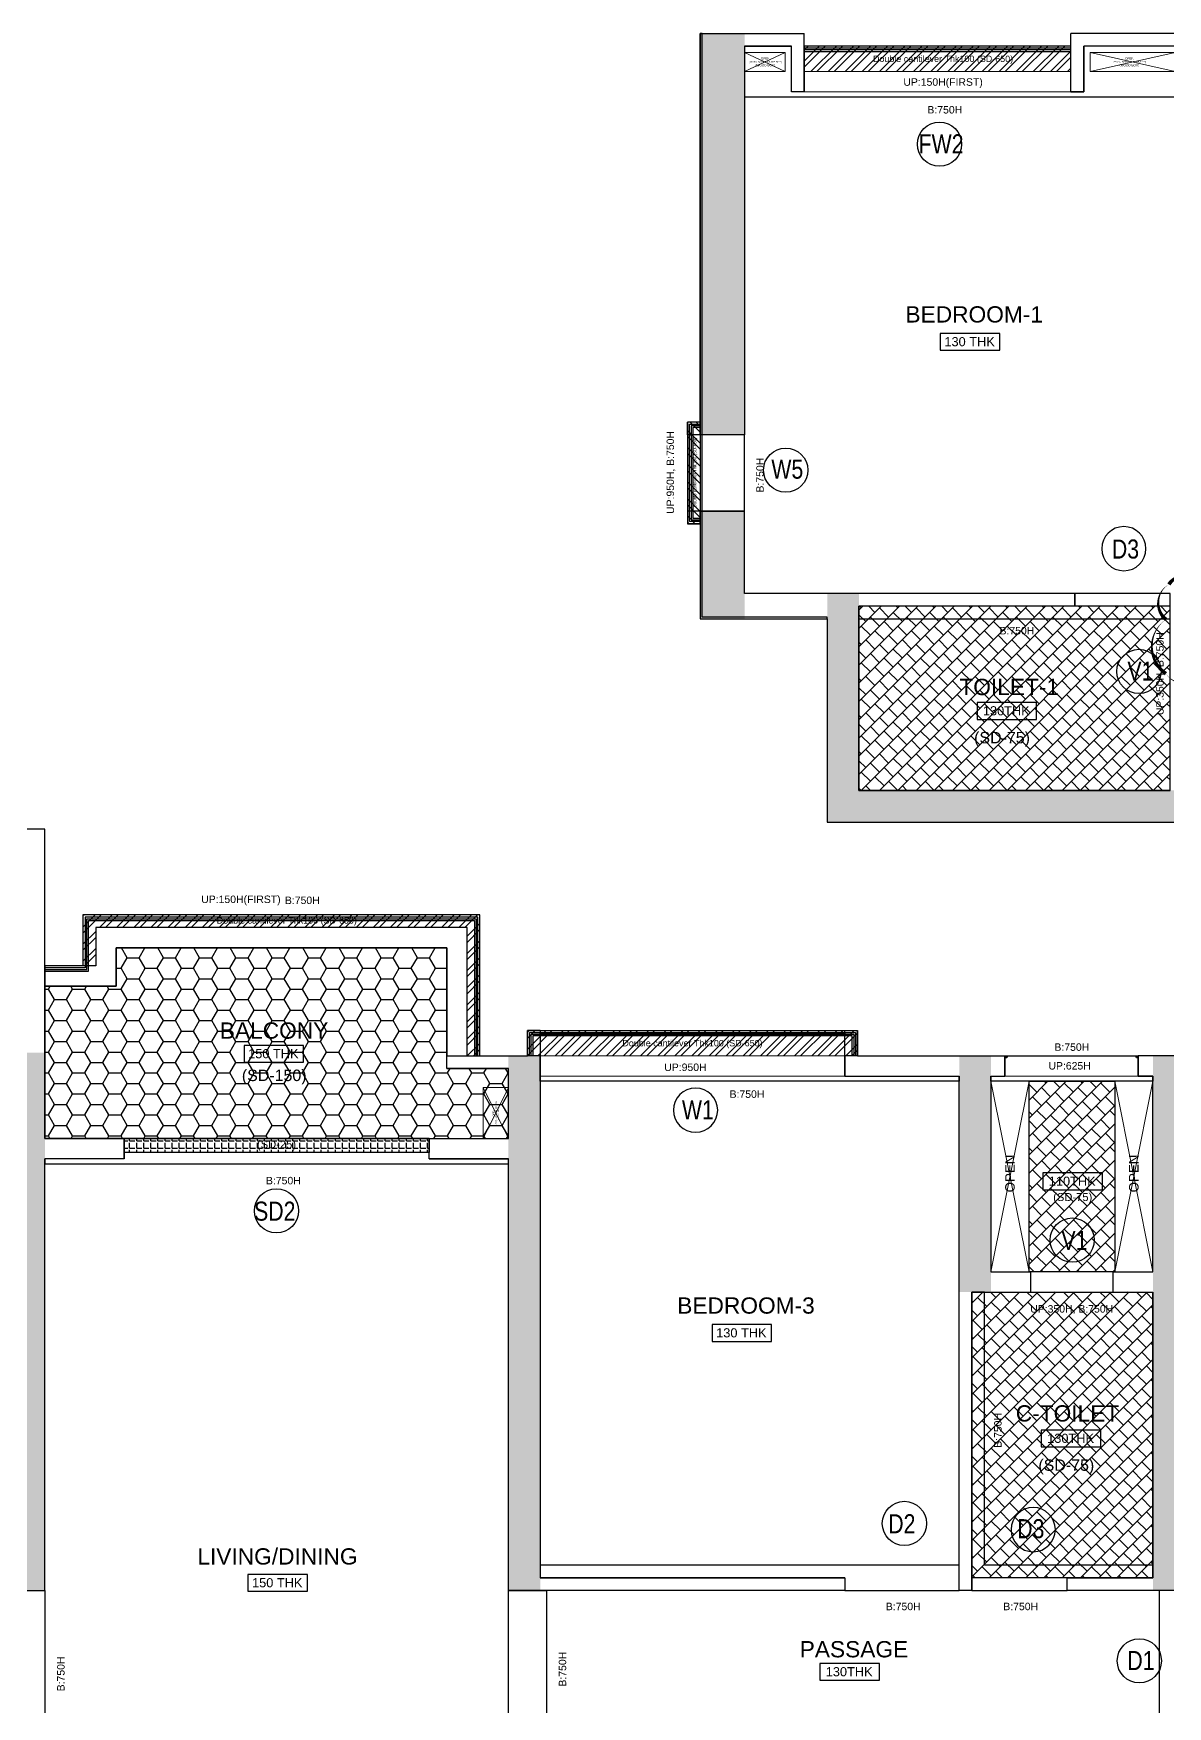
# Model space of a CAD drawing. Header units: millimetres. Extents: x 1124992 to 1258557, y -5767803 to -5695799.
# Drawn here: x 1220237 to 1229167, y -5753347 to -5740174 of the extents above; entities that cross this region are included whole.
import ezdxf
from ezdxf.enums import TextEntityAlignment as Align

# ---------------------------------------------------------------- set-up
doc = ezdxf.new("R2010")
doc.units = ezdxf.units.MM
doc.header["$LTSCALE"] = 1000
doc.header["$MEASUREMENT"] = 0
for name, pattern in [('CONTINOUS', [0]), ('DASHED', [19.05, 12.7, -6.35]), ('HIDDEN', [0.375, 0.25, -0.125]), ('HIDDENX2', [19.05, 12.7, -6.35])]:
    doc.linetypes.add(name, pattern=pattern)
for name, color, linetype in [('2-CHANGE 191024-khan', 4, 'Continuous'), ('202_WALL', 7, 'Continuous'), ('203_BEAM', 6, 'DASHED'), ('204_역BEAM', 4, 'Continuous'), ('205_BALCONY', 4, 'Continuous'), ('206_OPEN', 5, 'Continuous'), ('210-DRIP MOULD', 5, 'HIDDEN'), ('210-GROOVE(ELEVATION)', 40, 'HIDDEN'), ('210-GROOVE(Vertical)', 40, 'HIDDEN'), ('210_ROOM NAME', 2, 'Continuous'), ('210_SLAB THK', 2, 'Continuous'), ('216_SLAB DN -150', 81, 'CONTINOUS'), ('216_SLAB DN -25', 150, 'Continuous'), ('216_SLAB DN -650', 211, 'Continuous'), ('216_SLAB DN -75', 11, 'Continuous'), ('216_SLAB SLOPE', 40, 'Continuous'), ('221_BEAM문자', 6, 'Continuous'), ('223_발코니문자', 4, 'Continuous'), ('260_Window door symbol', 125, 'Continuous'), ('T8(T9 IS SIMILAR) - DIMENSION & TEXTING$0$a-window-no', 125, 'Continuous')]:
    doc.layers.add(name, color=color, linetype=linetype)
doc.layers.add('T8_REFUGE COLUMNS$0$COL-HATCH', color=7, linetype='Continuous', lineweight=25, true_color=0xa3a3a3)
doc.styles.add('arial', font='sanss___.ttf')
doc.styles.add('T8(T9 IS SIMILAR) - DIMENSION & TEXTING$0$LODHA STANDERD', font='sanss___.ttf')
pattern_1 = [(45, (1205400.26, -5775414.92), (-71.84205, 71.84205), []), (135, (1205400.26, -5775414.915), (-107.76307, 35.921024), [101.6, -101.6])]

# ---------------------------------------------------------------- blocks, each defined once
blk = doc.blocks.new('T8(T9 IS SIMILAR) - DIMENSION & TEXTING$0$WINDOW TAG')
at = {"layer": 'T8(T9 IS SIMILAR) - DIMENSION & TEXTING$0$a-window-no'}
blk.add_circle((0, 0), 174, dxfattribs=at)
at = {"layer": 'T8(T9 IS SIMILAR) - DIMENSION & TEXTING$0$a-window-no', "style": 'T8(T9 IS SIMILAR) - DIMENSION & TEXTING$0$LODHA STANDERD'}
blk.add_attdef('WINDOW', text='', height=150, dxfattribs=at).set_placement((11, 3), align=Align.MIDDLE_CENTER)
blk = doc.blocks.new('A$C128A26CC')
at = {"layer": '210-GROOVE(Vertical)', "linetype": 'ByBlock', "lineweight": -3, "flags": 128}
blk.add_lwpolyline([(15, 15), (5, 15), (0, 0), (20, 0), (15, 15)], dxfattribs=at)
blk.add_lwpolyline([(13, 12), (7, 12), (3, 2), (17, 2)], close=True, dxfattribs=at)

msp = doc.modelspace()

# ---------------------------------------------------------------- hatches: boundary and pattern name
at = {"layer": '216_SLAB DN -150'}
h = msp.add_hatch(dxfattribs=at)
h.set_pattern_fill('HONEY', color=95, scale=30)
h.set_pattern_definition([(0, (1205400.26, -5775414.915), (142.875, 82.48892), [95.25, -190.5]), (120, (1205400.26, -5775414.915), (-142.875, 82.48892), [95.25, -190.5]), (60, (1205400.26, -5775414.915), (3e-07, 164.97784), [-190.5, 95.25])])
h.paths.add_polyline_path([(1220326.726, -5747674.027), (1220326.726, -5748874.027), (1223976.726, -5748874.027), (1223976.726, -5748324.027), (1223491.726, -5748324.027), (1223491.726, -5747374.027), (1220886.726, -5747374.027), (1220886.726, -5747674.027)])
at = {"layer": '216_SLAB DN -25', "linetype": 'ByBlock'}
h = msp.add_hatch(dxfattribs=at)
h.set_pattern_fill('ANGLE', color=256, scale=8)
h.set_pattern_definition([(0, (1192830.26, -5758504.915), (0, 55.88), [40.64, -15.24]), (90, (1192830.26, -5758504.915), (-55.88, 3e-15), [40.64, -15.24])])
h.paths.add_polyline_path([(1220951.726, -5748874.027), (1223351.726, -5748874.027), (1223351.726, -5748984.027), (1220951.726, -5748984.027)])
at = {"layer": '216_SLAB DN -650', "linetype": 'Continuous', "lineweight": 0}
h = msp.add_hatch(dxfattribs=at)
h.set_pattern_fill('STEEL', color=227, scale=30)
h.set_pattern_definition([(45, (1201950.26, -5776514.915), (-67.35192, 67.35192), []), (45, (1201950.26, -5776467.29), (-67.35192, 67.35192), [])])
h.paths.add_polyline_path([(1226306.726, -5740274.027), (1228406.726, -5740274.027), (1228406.726, -5740474.027), (1226306.726, -5740474.027)])
h = msp.add_hatch(dxfattribs=at)
h.set_pattern_fill('STEEL', color=227, scale=30, angle=90)
h.set_pattern_definition([(135, (1261627.61, -5768090.49), (-67.35192, -67.35192), []), (135, (1261579.99, -5768090.49), (-67.35192, -67.35192), [])])
h.paths.add_polyline_path([(1225386.726, -5744034.026), (1225386.726, -5743234.022), (1225486.726, -5743234.022), (1225486.726, -5744034.026)])
h = msp.add_hatch(dxfattribs=at)
h.set_pattern_fill('STEEL', color=227, scale=30)
h.set_pattern_definition([(45, (1205400.26, -5775414.915), (-67.35192, 67.35192), []), (45, (1205400.26, -5775367.29), (-67.35192, 67.35192), [])])
h.paths.add_polyline_path([(1220626.726, -5747114.027), (1220626.726, -5747514.027), (1220726.726, -5747514.027), (1220726.726, -5747214.027), (1223651.726, -5747214.027), (1223651.726, -5748224.027), (1223751.726, -5748224.027), (1223751.726, -5747114.027)])
h = msp.add_hatch(dxfattribs=at)
h.set_pattern_fill('STEEL', color=227, scale=30)
h.set_pattern_definition([(45, (1200070.26, -5784264.915), (-67.35192, 67.35192), []), (45, (1200070.26, -5784217.29), (-67.35192, 67.35192), [])])
h.paths.add_polyline_path([(1224126.726, -5748024.027), (1226726.726, -5748024.027), (1226726.726, -5748224.027), (1224126.726, -5748224.027)])
at = {"layer": '216_SLAB DN -75'}
h = msp.add_hatch(dxfattribs=at)
h.set_pattern_fill('AR-B88', color=15, scale=0.5, angle=45)
h.set_pattern_definition([(45, (1296585.8, -5853609.8), (-71.84205, 71.84205), []), (135, (1296585.8, -5853609.804), (-107.763073, 35.921024), [101.6, -101.6])])
h.paths.add_polyline_path([(1226736.799, -5744684.027), (1229186.799, -5744684.027), (1229186.799, -5745256.527), (1229186.799, -5746134.027), (1226736.798, -5746134.027)])
h = msp.add_hatch(dxfattribs=at)
h.set_pattern_fill('AR-B88', color=15, scale=0.5, angle=45)
h.set_pattern_definition(pattern_1)
h.paths.add_polyline_path([(1228076.726, -5748424.027), (1228751.726, -5748424.027), (1228751.726, -5749924.027), (1228076.726, -5749924.027)])
h = msp.add_hatch(dxfattribs=at)
h.set_pattern_fill('AR-B88', color=15, scale=0.5, angle=45)
h.set_pattern_definition(pattern_1)
h.paths.add_polyline_path([(1227626.726, -5750084.027), (1229051.726, -5750084.027), (1229051.726, -5752334.027), (1227626.726, -5752334.027)])
at = {"layer": 'T8_REFUGE COLUMNS$0$COL-HATCH', "linetype": 'ByBlock'}
h = msp.add_hatch(color=256, dxfattribs=at)
h.dxf.hatch_style = 1
h.paths.add_polyline_path([(1225486.726, -5740174.027), (1225836.726, -5740174.027), (1225836.726, -5743334.022), (1225486.726, -5743334.022)])
h = msp.add_hatch(color=256, dxfattribs=at)
h.dxf.hatch_style = 1
h.paths.add_polyline_path([(1225836.726, -5743934.026), (1225486.726, -5743934.026), (1225486.726, -5744784.027), (1225836.726, -5744784.027)])
h = msp.add_hatch(color=256, dxfattribs=at)
h.dxf.hatch_style = 1
h.paths.add_polyline_path([(1226736.799, -5744584.027), (1226486.799, -5744584.027), (1226486.799, -5746384.027), (1226736.799, -5746384.027)])
h = msp.add_hatch(color=256, dxfattribs=at)
h.dxf.hatch_style = 1
h.paths.add_polyline_path([(1226736.799, -5746384.027), (1229346.799, -5746384.027), (1229346.799, -5746134.027), (1226736.799, -5746134.027)])
h = msp.add_hatch(color=256, dxfattribs=at)
h.dxf.hatch_style = 1
h.paths.add_polyline_path([(1220026.726, -5752434.027), (1220326.726, -5752434.027), (1220326.726, -5748199.027), (1220026.726, -5748199.027)])
h = msp.add_hatch(color=256, dxfattribs=at)
h.dxf.hatch_style = 1
h.paths.add_polyline_path([(1224226.726, -5752434.027), (1223976.726, -5752434.027), (1223976.726, -5748224.027), (1224226.726, -5748224.027)])
h = msp.add_hatch(color=256, dxfattribs=at)
h.dxf.hatch_style = 1
h.paths.add_polyline_path([(1227776.726, -5750084.027), (1227526.726, -5750084.027), (1227526.726, -5748224.027), (1227776.726, -5748224.027)])
h = msp.add_hatch(color=256, dxfattribs=at)
h.dxf.hatch_style = 1
h.paths.add_polyline_path([(1229051.726, -5748224.027), (1229301.726, -5748224.027), (1229301.726, -5752434.027), (1229051.726, -5752434.027)])

# ---------------------------------------------------------------- linework, layer by layer
at = {"layer": '2-CHANGE 191024-khan', "linetype": 'ByBlock'}
msp.add_lwpolyline([(1229154.041, -5745215.15, 0, 30, 0.52056705), (1229454.041, -5745215.15, 0, 30, 0.52056705), (1229754.041, -5745215.15, 0, 30, 0.52056705), (1230054.041, -5745215.15, 0, 30, 0.52056705), (1230354.041, -5745215.15, 0, 30, 0.52056705), (1230613.965, -5745175.074, 0, 30, 0.52056705), (1230613.965, -5744875.074, 0, 30, 0.52056705), (1230613.965, -5744575.074, 0, 30, 0.52056705), (1230377.602, -5744511.437, 0, 30, 0.52056705), (1230077.602, -5744511.437, 0, 30, 0.52056705), (1229777.602, -5744511.437, 0, 30, 0.52056705), (1229477.602, -5744511.437, 0, 30, 0.52056705), (1229177.602, -5744511.437, 0, 30, 0.52056705), (1229154.041, -5744787.876, 0, 30, 0.52056705)], format="xyseb", close=True, dxfattribs=at)
at = {"layer": '202_WALL', "linetype": 'ByBlock'}
for p, q in [((1225486.726, -5740174.027), (1226306.726, -5740174.027)), ((1225486.726, -5743234.022), (1225486.726, -5740174.027)), ((1226306.726, -5740634.027), (1226306.726, -5740174.027)), ((1229226.726, -5740174.027), (1228406.726, -5740174.027)), ((1228406.726, -5740634.027), (1228406.726, -5740174.027)), ((1225836.726, -5740274.027), (1226206.726, -5740274.027)), ((1225836.726, -5740274.027), (1225836.726, -5743334.022)), ((1226206.726, -5740634.027), (1226206.726, -5740274.027)), ((1229226.726, -5740274.027), (1228506.726, -5740274.027)), ((1228506.726, -5740634.027), (1228506.726, -5740274.027)), ((1226306.726, -5740634.027), (1226206.726, -5740634.027)), ((1228406.726, -5740634.027), (1228506.726, -5740634.027)), ((1225486.726, -5743234.022), (1225386.726, -5743234.022)), ((1225386.726, -5743334.022), (1225386.726, -5743234.022)), ((1225836.726, -5743334.022), (1225386.726, -5743334.022)), ((1225836.726, -5743934.026), (1225386.726, -5743934.026)), ((1225386.726, -5743934.026), (1225386.726, -5744034.026)), ((1225836.726, -5744584.027), (1225836.726, -5743934.026)), ((1225486.726, -5744034.026), (1225386.726, -5744034.026)), ((1225486.726, -5744034.026), (1225486.726, -5744784.027)), ((1228436.726, -5744584.027), (1225836.726, -5744584.027)), ((1228436.726, -5744684.027), (1228436.726, -5744584.027)), ((1226736.799, -5746134.027), (1226736.799, -5744684.027)), ((1228436.726, -5744684.027), (1226736.799, -5744684.027)), ((1225486.726, -5744784.027), (1225836.726, -5744784.027)), ((1225836.726, -5744784.027), (1226486.799, -5744784.027)), ((1226486.799, -5744784.027), (1226486.799, -5746384.027)), ((1229186.799, -5746134.027), (1226736.799, -5746134.027)), ((1220326.726, -5746439.027), (1220126.726, -5746439.027)), ((1220326.726, -5748874.027), (1220326.726, -5746439.027)), ((1226486.799, -5746384.027), (1229346.799, -5746384.027)), ((1224126.726, -5748224.027), (1224126.726, -5748024.027)), ((1224226.726, -5748024.027), (1224226.726, -5752334.027)), ((1226626.726, -5748384.027), (1226626.726, -5748024.027)), ((1226726.726, -5748224.027), (1226726.726, -5748024.027)), ((1223491.726, -5748324.027), (1223491.726, -5748224.027)), ((1223491.726, -5748224.027), (1224126.726, -5748224.027)), ((1226626.726, -5748384.027), (1226626.726, -5748224.027)), ((1226726.726, -5748224.027), (1227886.726, -5748224.027)), ((1227886.726, -5748224.027), (1227886.726, -5748384.027)), ((1229301.726, -5748224.027), (1228936.726, -5748224.027)), ((1228936.726, -5748384.027), (1228936.726, -5748224.027)), ((1223491.726, -5748324.027), (1223976.726, -5748324.027)), ((1223976.726, -5748874.027), (1223976.726, -5748324.027)), ((1226626.726, -5748384.027), (1227526.726, -5748384.027)), ((1227526.726, -5752434.027), (1227526.726, -5748384.027)), ((1227776.726, -5748384.027), (1227886.726, -5748384.027)), ((1227776.726, -5748384.027), (1227776.726, -5749924.027)), ((1229051.726, -5748384.027), (1228936.726, -5748384.027)), ((1229051.726, -5749924.027), (1229051.726, -5748384.027)), ((1220951.726, -5748874.027), (1220326.726, -5748874.027)), ((1220951.726, -5749034.027), (1220951.726, -5748874.027)), ((1223351.726, -5749034.027), (1223351.726, -5748874.027)), ((1223351.726, -5748874.027), (1223976.726, -5748874.027)), ((1220326.726, -5752434.027), (1220326.726, -5749034.027)), ((1220951.726, -5749034.027), (1220326.726, -5749034.027)), ((1223351.726, -5749034.027), (1223976.726, -5749034.027)), ((1223976.726, -5752434.027), (1223976.726, -5749034.027)), ((1227776.726, -5749924.027), (1228086.726, -5749924.027)), ((1228086.726, -5749924.027), (1228086.726, -5750084.027)), ((1228736.726, -5749924.027), (1228736.726, -5750084.027)), ((1228736.726, -5749924.027), (1229051.726, -5749924.027)), ((1227626.726, -5752434.027), (1227626.726, -5750084.027)), ((1227626.726, -5750084.027), (1228086.726, -5750084.027)), ((1228736.726, -5750084.027), (1229051.726, -5750084.027)), ((1229051.726, -5752334.027), (1229051.726, -5750084.027)), ((1226626.726, -5752334.027), (1224226.726, -5752334.027)), ((1226626.726, -5752334.027), (1226626.726, -5752434.027)), ((1229051.726, -5752334.027), (1228376.726, -5752334.027)), ((1228376.726, -5752434.027), (1228376.726, -5752334.027)), ((1220026.726, -5752434.027), (1220326.726, -5752434.027)), ((1226626.726, -5752434.027), (1223976.726, -5752434.027)), ((1227626.726, -5752434.027), (1227526.726, -5752434.027)), ((1229301.726, -5752434.027), (1228376.726, -5752434.027))]:
    msp.add_line(p, q, dxfattribs=at)
for points in [[(1224226.726, -5748024.027), (1224126.726, -5748024.027)], [(1226626.726, -5748024.027), (1226726.726, -5748024.027)]]:
    msp.add_lwpolyline(points, dxfattribs=at)
at = {"layer": '203_BEAM'}
for points in [[(1226206.726, -5740274.027), (1225836.726, -5740274.027), (1225836.726, -5740274.027), (1225836.726, -5740274.027), (1225836.726, -5740274.027), (1225836.726, -5740274.027), (1225836.726, -5740674.027), (1229226.726, -5740674.027), (1229226.726, -5740274.027), (1229226.726, -5740274.027), (1229226.726, -5740274.027), (1229226.726, -5740274.027), (1229226.726, -5740274.027), (1228506.726, -5740274.027), (1228506.726, -5740634.027), (1228406.726, -5740634.027), (1228406.726, -5740274.027), (1226306.726, -5740274.027), (1226306.726, -5740634.027), (1226206.726, -5740634.027), (1226206.726, -5740274.027)], [(1225486.726, -5743234.022), (1225386.726, -5743234.022), (1225386.726, -5744034.026), (1225486.726, -5744034.026), (1225486.726, -5743934.026), (1225836.726, -5743934.026), (1225836.726, -5743334.022), (1225486.726, -5743334.022), (1225486.726, -5743234.022)], [(1228436.726, -5744584.027), (1228436.726, -5744684.027), (1226736.799, -5744684.027), (1226736.799, -5744784.027), (1229186.799, -5744784.027), (1229186.799, -5744784.027), (1229186.799, -5744784.027), (1229186.799, -5744784.027), (1229186.799, -5744784.027), (1229186.799, -5744784.027), (1229186.799, -5744784.027), (1229186.799, -5744584.027), (1228436.726, -5744584.027)], [(1220326.726, -5747514.027), (1220326.726, -5747674.027), (1220886.726, -5747674.027), (1220886.726, -5747374.027), (1223491.726, -5747374.027), (1223491.726, -5748224.027), (1223751.726, -5748224.027), (1223751.726, -5747114.027), (1220626.726, -5747114.027), (1220626.726, -5747514.027), (1220326.726, -5747514.027)], [(1220326.726, -5747514.027), (1220326.726, -5747674.027), (1220886.726, -5747674.027), (1220886.726, -5747374.027), (1223491.726, -5747374.027), (1223491.726, -5748224.027), (1223651.726, -5748224.027), (1223651.726, -5747214.027), (1220726.726, -5747214.027), (1220726.726, -5747514.027), (1220326.726, -5747514.027)], [(1226726.726, -5748024.027), (1226726.726, -5748224.027), (1226626.726, -5748224.027), (1226626.726, -5748384.027), (1227526.726, -5748384.027), (1227526.726, -5748424.027), (1224226.726, -5748424.027), (1224226.726, -5748224.027), (1224126.726, -5748224.027), (1224126.726, -5748024.027), (1226726.726, -5748024.027)], [(1227776.726, -5748424.027), (1227776.726, -5748384.027), (1227886.726, -5748384.027), (1227886.726, -5748224.027), (1228936.726, -5748224.027), (1228936.726, -5748384.027), (1229051.726, -5748384.027), (1229051.726, -5748424.027), (1227776.726, -5748424.027)], [(1220326.726, -5749034.027), (1220326.726, -5749074.027), (1223976.726, -5749074.027), (1223976.726, -5749034.027), (1223351.726, -5749034.027), (1223351.726, -5748874.027), (1220951.726, -5748874.027), (1220951.726, -5749034.027), (1220326.726, -5749034.027)], [(1227626.726, -5750084.027), (1227626.726, -5752434.027), (1228376.726, -5752434.027), (1228376.726, -5752334.027), (1229051.726, -5752334.027), (1229051.726, -5752234.027), (1227726.726, -5752234.027), (1227726.726, -5750084.027), (1227626.726, -5750084.027)], [(1224226.726, -5752234.027), (1224226.726, -5752334.027)], [(1224226.726, -5752234.027), (1224226.726, -5752334.027), (1226626.726, -5752334.027), (1226626.726, -5752434.027), (1227526.726, -5752434.027), (1227526.726, -5752234.027), (1224226.726, -5752234.027)], [(1223976.726, -5752434.027), (1224276.726, -5752434.027), (1224276.726, -5753659.027), (1224176.726, -5753659.027), (1224176.726, -5754009.027), (1224276.726, -5754009.027), (1224276.726, -5755459.027), (1223976.726, -5755459.027), (1223976.726, -5752434.027)], [(1229101.726, -5753659.027), (1229141.726, -5753659.027), (1229141.726, -5753539.027), (1229301.726, -5753539.027), (1229301.726, -5752434.027), (1229101.726, -5752434.027), (1229101.726, -5753659.027)]]:
    msp.add_lwpolyline(points, dxfattribs=at)
msp.add_lwpolyline([(1220326.726, -5753734.027), (1220026.726, -5753734.027), (1220026.726, -5752434.027), (1220326.726, -5752434.027)], close=True, dxfattribs=at)
at = {"layer": '204_역BEAM', "linetype": 'Continuous', "lineweight": 0}
msp.add_lwpolyline([(1220326.726, -5747514.027), (1220326.726, -5747674.027), (1220886.726, -5747674.027), (1220886.726, -5747374.027), (1223491.726, -5747374.027), (1223491.726, -5748224.027), (1223751.726, -5748224.027), (1223751.726, -5747114.027), (1220626.726, -5747114.027), (1220626.726, -5747514.027), (1220326.726, -5747514.027)], dxfattribs=at)
at = {"layer": '205_BALCONY', "linetype": 'HIDDENX2', "lineweight": 0}
for p, q in [((1226306.726, -5740474.027), (1228406.726, -5740474.027)), ((1225486.726, -5743234.022), (1225486.726, -5744034.026))]:
    msp.add_line(p, q, dxfattribs=at)
at = {"layer": '205_BALCONY', "linetype": 'Continuous', "lineweight": 0}
for points in [[(1228406.726, -5740634.027), (1226306.726, -5740634.027), (1226306.726, -5740274.027), (1228406.726, -5740274.027)], [(1225836.726, -5743934.026), (1225386.726, -5743934.026), (1225386.726, -5743334.022), (1225836.726, -5743334.022)], [(1226626.726, -5748384.027), (1224226.726, -5748384.027), (1224226.726, -5748024.027), (1226626.726, -5748024.027)], [(1227886.726, -5748224.027), (1228936.726, -5748224.027), (1228936.726, -5748384.027), (1227886.726, -5748384.027)], [(1228086.726, -5749924.027), (1228736.726, -5749924.027), (1228736.726, -5750084.027), (1228086.726, -5750084.027)]]:
    msp.add_lwpolyline(points, close=True, dxfattribs=at)
at = {"layer": '206_OPEN', "linetype": 'HIDDENX2', "lineweight": 0}
for points in [[(1225836.726, -5740324.027), (1226156.726, -5740324.027), (1226156.726, -5740474.027), (1225836.726, -5740474.027), (1225836.726, -5740324.027), (1226156.726, -5740474.027), (1225836.726, -5740474.027), (1226156.726, -5740324.027)], [(1228556.726, -5740324.027), (1229226.726, -5740324.027), (1229226.726, -5740474.027), (1228556.726, -5740474.027), (1228556.726, -5740324.027), (1229226.726, -5740474.027), (1228556.726, -5740474.027), (1229226.726, -5740324.027)], [(1223776.726, -5748474.027), (1223976.726, -5748474.027), (1223976.726, -5748874.027), (1223776.726, -5748874.027), (1223776.726, -5748474.027), (1223976.726, -5748874.027), (1223776.726, -5748874.027), (1223976.726, -5748474.027)]]:
    msp.add_lwpolyline(points, dxfattribs=at)
at = {"layer": '206_OPEN', "lineweight": 0}
for points in [[(1227776.726, -5748424.027), (1228076.726, -5748424.027), (1228076.726, -5749924.027), (1227776.726, -5749924.027), (1227776.726, -5748424.027), (1228076.726, -5749924.027), (1227776.726, -5749924.027), (1228076.726, -5748424.027)], [(1228751.726, -5748424.027), (1229051.726, -5748424.027), (1229051.726, -5749924.027), (1228751.726, -5749924.027), (1228751.726, -5748424.027), (1229051.726, -5749924.027), (1228751.726, -5749924.027), (1229051.726, -5748424.027)]]:
    msp.add_lwpolyline(points, dxfattribs=at)
at = {"layer": '210-DRIP MOULD', "linetype": 'DASHED', "lineweight": -3}
msp.add_line((1228406.726, -5740304.027), (1226306.726, -5740304.027), dxfattribs=at)
for points in [[(1228406.726, -5740291.027), (1226306.726, -5740291.027), (1226306.726, -5740317.027), (1228406.726, -5740317.027)], [(1224226.726, -5748041.027), (1226626.726, -5748041.027), (1226626.726, -5748067.027), (1224226.726, -5748067.027)]]:
    msp.add_lwpolyline(points, close=True, dxfattribs=at)
for points in [[(1225486.726, -5743991.026), (1225486.726, -5744017.026), (1225403.726, -5744017.026), (1225403.726, -5743251.022), (1225486.726, -5743251.022), (1225486.726, -5743277.022), (1225429.726, -5743277.022), (1225429.726, -5743991.026), (1225486.726, -5743991.026)], [(1225486.726, -5743264.022), (1225416.726, -5743264.022), (1225416.726, -5744004.026), (1225486.726, -5744004.026)], [(1225429.726, -5743334.022), (1225429.726, -5743934.026), (1225403.726, -5743934.026), (1225403.726, -5743334.022), (1225429.726, -5743334.022)], [(1225416.726, -5743334.022), (1225416.726, -5743934.026)], [(1220326.726, -5747531.027), (1220326.726, -5747557.027), (1220669.726, -5747557.027), (1220669.726, -5747157.027), (1223708.726, -5747157.027), (1223708.726, -5748224.027), (1223734.726, -5748224.027), (1223734.726, -5747131.027), (1220643.726, -5747131.027), (1220643.726, -5747531.027), (1220326.726, -5747531.027)], [(1220326.726, -5747544.027), (1220656.726, -5747544.027), (1220656.726, -5747144.027), (1223721.726, -5747144.027), (1223721.726, -5748224.027)], [(1226709.726, -5748224.027), (1226683.726, -5748224.027), (1226683.726, -5748067.027), (1224169.726, -5748067.027), (1224169.726, -5748224.027), (1224143.726, -5748224.027), (1224143.726, -5748041.027), (1226709.726, -5748041.027), (1226709.726, -5748224.027)], [(1224156.726, -5748224.027), (1224156.726, -5748054.027), (1226696.726, -5748054.027), (1226696.726, -5748224.027)], [(1226626.726, -5748054.027), (1224226.726, -5748054.027)]]:
    msp.add_lwpolyline(points, dxfattribs=at)
at = {"layer": '210-GROOVE(ELEVATION)', "linetype": 'HIDDENX2', "lineweight": -3, "flags": 128}
msp.add_lwpolyline([(1225486.726, -5744784.027), (1226486.799, -5744784.027), (1226486.799, -5744769.027), (1225501.726, -5744769.027), (1225501.726, -5740174.027), (1225486.726, -5740174.027)], close=True, dxfattribs=at)
at = {"layer": '210_SLAB THK', "color": 2}
for points in [[(1227377.56, -5742536.106), (1227377.56, -5742668.453), (1227846.247, -5742668.453), (1227846.247, -5742536.106)], [(1227666.608, -5745442.141), (1227666.608, -5745574.488), (1228135.295, -5745574.488), (1228135.295, -5745442.141)], [(1221894.699, -5748141.643), (1221894.699, -5748273.99), (1222363.386, -5748273.99), (1222363.386, -5748141.643)], [(1228185.8, -5749145.9), (1228185.8, -5749278.247), (1228654.487, -5749278.247), (1228654.487, -5749145.9)], [(1225580.406, -5750339.68), (1225580.406, -5750472.027), (1226049.093, -5750472.027), (1226049.093, -5750339.68)], [(1228172.853, -5751169.902), (1228172.853, -5751302.249), (1228641.54, -5751302.249), (1228641.54, -5751169.902)], [(1221925.564, -5752307.287), (1221925.564, -5752439.634), (1222394.251, -5752439.634), (1222394.251, -5752307.287)], [(1226429.179, -5753007.95), (1226429.179, -5753140.297), (1226897.866, -5753140.297), (1226897.866, -5753007.95)]]:
    msp.add_lwpolyline(points, close=True, dxfattribs=at)
at = {"layer": '216_SLAB DN -150'}
msp.add_lwpolyline([(1220326.726, -5747674.027), (1220326.726, -5748874.027), (1223976.726, -5748874.027), (1223976.726, -5748324.027), (1223491.726, -5748324.027), (1223491.726, -5747374.027), (1220886.726, -5747374.027), (1220886.726, -5747674.027), (1220326.726, -5747674.027)], dxfattribs=at)
at = {"layer": '216_SLAB DN -25', "linetype": 'ByBlock'}
msp.add_lwpolyline([(1220951.726, -5748874.027), (1223351.726, -5748874.027), (1223351.726, -5748984.027), (1220951.726, -5748984.027)], close=True, dxfattribs=at)
at = {"layer": '216_SLAB DN -650', "color": 201, "linetype": 'Continuous', "lineweight": 0}
for points in [[(1226306.726, -5740274.027), (1228406.726, -5740274.027), (1228406.726, -5740474.027), (1226306.726, -5740474.027)], [(1225386.726, -5744034.026), (1225386.726, -5743234.022), (1225486.726, -5743234.022), (1225486.726, -5744034.026)], [(1224126.726, -5748024.027), (1226726.726, -5748024.027), (1226726.726, -5748224.027), (1224126.726, -5748224.027)]]:
    msp.add_lwpolyline(points, close=True, dxfattribs=at)
msp.add_lwpolyline([(1220626.726, -5747114.027), (1220626.726, -5747514.027), (1220726.726, -5747514.027), (1220726.726, -5747214.027), (1223651.726, -5747214.027), (1223651.726, -5748224.027), (1223751.726, -5748224.027), (1223751.726, -5747114.027), (1220626.726, -5747114.027)], dxfattribs=at)
at = {"layer": '216_SLAB DN -75'}
for points in [[(1226736.798, -5746134.027), (1229186.799, -5746134.027), (1229186.799, -5746134.027), (1229186.799, -5746134.027), (1229186.799, -5744684.027), (1229186.799, -5744684.027), (1229186.799, -5744684.027), (1226736.799, -5744684.027), (1226736.799, -5746134.027)], [(1228076.726, -5748424.027), (1228751.726, -5748424.027), (1228751.726, -5749924.027), (1228076.726, -5749924.027)], [(1227626.726, -5750084.027), (1229051.726, -5750084.027), (1229051.726, -5752334.027), (1227626.726, -5752334.027)]]:
    msp.add_lwpolyline(points, close=True, dxfattribs=at)

# ---------------------------------------------------------------- block references
at = {"layer": '210-GROOVE(Vertical)', "linetype": 'ByBlock', "xscale": -1, "rotation": 180}
for p in [(1227886.726, -5748224.027), (1228916.726, -5748224.027)]:
    msp.add_blockref('A$C128A26CC', p, dxfattribs=at)
at = {"layer": '260_Window door symbol'}
ref = msp.add_blockref('T8(T9 IS SIMILAR) - DIMENSION & TEXTING$0$WINDOW TAG', (1227370.919, -5741045.682), dxfattribs=at)
ref.add_attrib('WINDOW', 'FW2', dxfattribs={"layer": 'T8(T9 IS SIMILAR) - DIMENSION & TEXTING$0$a-window-no', "height": 150, "style": 'T8(T9 IS SIMILAR) - DIMENSION & TEXTING$0$LODHA STANDERD', "width": 0.8}).set_placement((1227383.583, -5741042.891), align=Align.MIDDLE_CENTER)
ref = msp.add_blockref('T8(T9 IS SIMILAR) - DIMENSION & TEXTING$0$WINDOW TAG', (1228823.167, -5744230.499), dxfattribs=dict(at, xscale=-1, rotation=180))
ref.add_attrib('WINDOW', 'D3', dxfattribs={"layer": 'T8(T9 IS SIMILAR) - DIMENSION & TEXTING$0$a-window-no', "height": 150, "style": 'T8(T9 IS SIMILAR) - DIMENSION & TEXTING$0$LODHA STANDERD', "width": 0.8}).set_placement((1228835.83, -5744233.29), align=Align.MIDDLE_CENTER)
ref = msp.add_blockref('T8(T9 IS SIMILAR) - DIMENSION & TEXTING$0$WINDOW TAG', (1228942.053, -5745196.599, 0), dxfattribs=at)
ref.add_attrib('WINDOW', 'V1', dxfattribs={"layer": 'T8(T9 IS SIMILAR) - DIMENSION & TEXTING$0$a-window-no', "height": 150, "style": 'T8(T9 IS SIMILAR) - DIMENSION & TEXTING$0$LODHA STANDERD', "width": 0.8}).set_placement((1228953.4, -5745193.808, 0), align=Align.MIDDLE_CENTER)
ref = msp.add_blockref('T8(T9 IS SIMILAR) - DIMENSION & TEXTING$0$WINDOW TAG', (1225450.625, -5748651.071), dxfattribs=dict(at, xscale=-1))
ref.add_attrib('WINDOW', 'W1', dxfattribs={"layer": 'T8(T9 IS SIMILAR) - DIMENSION & TEXTING$0$a-window-no', "height": 150, "style": 'T8(T9 IS SIMILAR) - DIMENSION & TEXTING$0$LODHA STANDERD', "width": 0.8}).set_placement((1225468.578, -5748648.28), align=Align.MIDDLE_CENTER)
ref = msp.add_blockref('T8(T9 IS SIMILAR) - DIMENSION & TEXTING$0$WINDOW TAG', (1222149.965, -5749443.54, 0.49), dxfattribs=dict(at, rotation=180))
ref.add_attrib('WINDOW', 'SD2', dxfattribs={"layer": 'T8(T9 IS SIMILAR) - DIMENSION & TEXTING$0$a-window-no', "height": 150, "style": 'T8(T9 IS SIMILAR) - DIMENSION & TEXTING$0$LODHA STANDERD', "width": 0.8}).set_placement((1222136.807, -5749446.331, 0.49), align=Align.MIDDLE_CENTER)
ref = msp.add_blockref('T8(T9 IS SIMILAR) - DIMENSION & TEXTING$0$WINDOW TAG', (1228416.032, -5749673.984), dxfattribs=dict(at, rotation=180))
ref.add_attrib('WINDOW', 'V1', dxfattribs={"layer": 'T8(T9 IS SIMILAR) - DIMENSION & TEXTING$0$a-window-no', "height": 150, "style": 'T8(T9 IS SIMILAR) - DIMENSION & TEXTING$0$LODHA STANDERD', "width": 0.8}).set_placement((1228433.986, -5749676.775), align=Align.MIDDLE_CENTER)
ref = msp.add_blockref('T8(T9 IS SIMILAR) - DIMENSION & TEXTING$0$WINDOW TAG', (1227094.641, -5751904.845), dxfattribs=dict(at, rotation=180))
ref.add_attrib('WINDOW', 'D2', dxfattribs={"layer": 'T8(T9 IS SIMILAR) - DIMENSION & TEXTING$0$a-window-no', "height": 150, "style": 'T8(T9 IS SIMILAR) - DIMENSION & TEXTING$0$LODHA STANDERD', "width": 0.8}).set_placement((1227074.735, -5751907.636), align=Align.MIDDLE_CENTER)
ref = msp.add_blockref('T8(T9 IS SIMILAR) - DIMENSION & TEXTING$0$WINDOW TAG', (1228109.645, -5751953.942, 0.024), dxfattribs=dict(at, xscale=-1))
ref.add_attrib('WINDOW', 'D3', dxfattribs={"layer": 'T8(T9 IS SIMILAR) - DIMENSION & TEXTING$0$a-window-no', "height": 150, "style": 'T8(T9 IS SIMILAR) - DIMENSION & TEXTING$0$LODHA STANDERD', "width": 0.8}).set_placement((1228090.232, -5751946.419, 0.024), align=Align.MIDDLE_CENTER)
ref = msp.add_blockref('T8(T9 IS SIMILAR) - DIMENSION & TEXTING$0$WINDOW TAG', (1228944.949, -5752987.223), dxfattribs=at)
ref.add_attrib('WINDOW', 'D1', dxfattribs={"layer": 'T8(T9 IS SIMILAR) - DIMENSION & TEXTING$0$a-window-no', "height": 150, "style": 'T8(T9 IS SIMILAR) - DIMENSION & TEXTING$0$LODHA STANDERD', "width": 0.8}).set_placement((1228957.613, -5752984.432), align=Align.MIDDLE_CENTER)
at = {"layer": 'T8(T9 IS SIMILAR) - DIMENSION & TEXTING$0$a-window-no'}
ref = msp.add_blockref('T8(T9 IS SIMILAR) - DIMENSION & TEXTING$0$WINDOW TAG', (1226160.11, -5743611.83), dxfattribs=at)
ref.add_attrib('WINDOW', 'W5', dxfattribs={"height": 150, "style": 'T8(T9 IS SIMILAR) - DIMENSION & TEXTING$0$LODHA STANDERD', "width": 0.8}).set_placement((1226172.773, -5743604.513), align=Align.MIDDLE_CENTER)

# ---------------------------------------------------------------- texts
at = {"layer": '206_OPEN', "linetype": 'Continuous', "lineweight": 0, "style": 'arial'}
for s, height, p in [('(WORK SCOPE AT JOB SITE)', 13.475, (1225871.277, -5740405.09)), ('OPEN', 17.5, (1225964.812, -5740379.512)), ('(WORK SCOPE AT JOB SITE)', 13.475, (1228738.054, -5740405.09)), ('OPEN', 17.5, (1228831.588, -5740379.512)), ('(WOOD BOX)', 17.5, (1225922.386, -5740433.265)), ('(WOOD BOX)', 17.5, (1228789.163, -5740433.265))]:
    msp.add_text(s, height=height, dxfattribs=at).set_placement(p)
for s, height, p in [('OPEN', 12.5, (1223865.151, -5748699.399)), ('(WORK SCOPE AT JOB SITE)', 9.625, (1223883.421, -5748764.729)), ('(WOOD BOX)', 12.5, (1223903.546, -5748733.55)), ('OPEN', 75, (1227963.679, -5749298.405)), ('OPEN', 75, (1228938.679, -5749298.405))]:
    msp.add_text(s, height=height, rotation=90, dxfattribs=at).set_placement(p)
at = {"layer": '210_ROOM NAME', "style": 'arial'}
for s, p in [('BEDROOM-1', (1227103.235, -5742449.782)), ('TOILET-1', (1227527.907, -5745383.122)), ('BEDROOM-3', (1225306.081, -5750253.356)), ('C-TOILET', (1227972.072, -5751102.666)), ('LIVING/DINING', (1221527.061, -5752228.719)), ('PASSAGE', (1226270.245, -5752959.442))]:
    msp.add_text(s, height=128, dxfattribs=at).set_placement(p)
at = {"layer": '210_ROOM NAME', "insert": (1222131.131, -5748025.236), "char_height": 128, "attachment_point": 5, "line_spacing_factor": 0.96736, "style": 'arial'}
msp.add_mtext('{\\C2;\\lBALCONY}', dxfattribs=at)
at = {"layer": '210_SLAB THK', "color": 2, "char_height": 72, "width": 531.9, "attachment_point": 2, "line_spacing_factor": 0.94556, "style": 'arial'}
for s, insert in [('130 THK', (1227608.237, -5742564.796)), ('130THK', (1227897.285, -5745470.83)), ('150 THK', (1222125.376, -5748170.333)), ('110THK', (1228416.477, -5749174.59)), ('130 THK', (1225811.083, -5750368.37)), ('130THK', (1228403.53, -5751198.592)), ('150 THK', (1222156.241, -5752335.976)), ('130THK', (1226659.856, -5753036.64))]:
    msp.add_mtext(s, dxfattribs=dict(at, insert=insert))
at = {"layer": '216_SLAB DN -650', "color": 201, "linetype": 'Continuous', "lineweight": 0, "char_height": 50.4, "attachment_point": 2, "line_spacing_factor": 0.96736, "style": 'arial'}
for insert in [(1227399.274, -5740348.442), (1222231.774, -5747131.863), (1225425.973, -5748098.442)]:
    msp.add_mtext('{\\C6;Double cantilever Thk100 (SD-650)}', dxfattribs=dict(at, insert=insert))
at = {"layer": '216_SLAB DN -650', "color": 201, "linetype": 'Continuous', "lineweight": 0, "insert": (1225431.478, -5743630.4), "char_height": 25.2, "attachment_point": 2, "rotation": 90, "line_spacing_factor": 0.96736, "style": 'arial'}
msp.add_mtext('{\\C6;Double cantilever Thk100 (SD-650)}', dxfattribs=at)
at = {"layer": '216_SLAB SLOPE', "line_spacing_factor": 0.96736, "style": 'arial'}
for s, insert, char_height, attachment_point in [('{\\C6;(SD-75)}', (1227863.623, -5745673.035), 90, 2), ('{\\C6;(SD-150)}', (1222132.423, -5748332.105), 90, 2), ('{\\C6;(SD-25)}', (1222150.536, -5748970.96), 63, 8), ('{\\C6;(SD-75)}', (1228420.417, -5749385.785), 63, 8), ('{\\C6;(SD-75)}', (1228369.868, -5751400.797), 90, 2)]:
    msp.add_mtext(s, dxfattribs=dict(at, insert=insert, char_height=char_height, attachment_point=attachment_point))
at = {"layer": '221_BEAM문자', "linetype": 'Continuous', "lineweight": 0, "style": 'arial'}
for p in [(1227413.17, -5740774.74), (1227980.867, -5744876.517), (1222353.608, -5746998.943), (1228413.465, -5748154.642), (1225855.378, -5748524.74), (1222204.567, -5749205.616), (1227085.718, -5752558.841), (1228010.718, -5752558.841)]:
    msp.add_text('B:750H', height=58.8, dxfattribs=at).set_placement(p, align=Align.MIDDLE)
for p in [(1225957.507, -5743651.423), (1227830.974, -5751172.36), (1220452.366, -5753090.014), (1224402.366, -5753052.514)]:
    msp.add_text('B:750H', height=58.8, rotation=90, dxfattribs=at).set_placement(p, align=Align.MIDDLE)
at = {"layer": '223_발코니문자', "linetype": 'Continuous', "lineweight": 0, "style": 'arial'}
for s, p in [('UP:150H(FIRST)', (1227399.536, -5740563.726)), ('UP:150H(FIRST)', (1221870.376, -5746998.284)), ('UP:950H', (1225370.568, -5748313.328)), ('UP:625H', (1228395.989, -5748301.883)), ('UP:350H, B:750H', (1228412.262, -5750220.757))]:
    msp.add_text(s, height=58.8, dxfattribs=at).set_placement(p, align=Align.MIDDLE)
for s, p in [('UP:950H, B:750H', (1225256.588, -5743630.548)), ('UP:350H, B:750H', (1229111.928, -5745215.15))]:
    msp.add_text(s, height=58.8, rotation=90, dxfattribs=at).set_placement(p, align=Align.MIDDLE)

doc.saveas('drawing.dxf')
